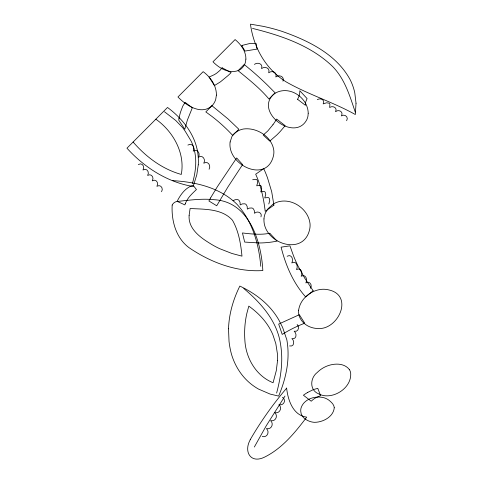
<?xml version="1.0" encoding="UTF-8"?>
<svg xmlns="http://www.w3.org/2000/svg" width="483" height="483" viewBox="0 0 483 483"><rect width="100%" height="100%" fill="white"/><g stroke="black" fill="none" stroke-linecap="round" stroke-linejoin="round"><path stroke-width="0.72" d="M260.965 216.879C262.674 212.635 257.276 210.497 254.481 213.287L254.312 210.648L253.4 208.891A3.013 2.874 13.8 0 0 251.939 207.992L249.427 208.088L247.344 209.097L247.169 206.452L246.264 204.695A3.013 2.874 13.8 0 0 244.803 203.802L242.285 203.898L240.202 204.901L240.027 202.262L239.121 200.505A3.013 2.874 13.8 0 0 237.66 199.612L235.149 199.702L233.066 200.711M282.96 81.15C284.813 76.501 279.077 74.291 275.817 76.96C277.677 72.305 271.935 70.101 268.681 72.77C270.534 68.115 264.799 65.911 261.538 68.574C263.398 63.919 257.656 61.715 254.396 64.384M276.62 393.071C279.959 380.447 282.307 367.412 281.625 354.311A99.154 94.62 13.8 0 0 280.526 344.065C277.151 321.086 260.923 302.859 243.74 288.472M192.409 183.468C195.53 172.703 197.034 161.129 194.353 150.104A48.958 46.718 13.8 0 0 191.226 141.265L186.203 132.885A47.811 45.625 13.8 0 0 182.556 127.572L175.758 120.49L164.486 111.766M209.085 169.243C211.246 165.572 207.913 160.555 203.784 163.2C205.951 159.529 202.612 154.512 198.489 157.156C200.65 153.485 197.318 148.468 193.194 151.113C195.355 147.442 192.023 142.425 187.899 145.069M346.643 120.72C348.955 117.134 344.741 113.553 341.384 115.896C343.914 111.808 338.692 108.977 335.516 111.688C337.846 107.745 332.672 105.3 329.647 107.486L329.931 104.25A2.198 2.095 13.8 0 0 328.941 103.145L326.538 102.801L323.169 103.893C325.5 99.945 320.326 97.506 317.301 99.691M161.539 191.745C163.755 188.503 160.622 183.884 156.903 186.305C159.112 183.063 155.979 178.444 152.26 180.859C154.475 177.623 151.342 173.005 147.623 175.42C149.833 172.183 146.699 167.565 142.98 169.98C145.196 166.744 142.062 162.119 138.343 164.54M310.497 288.339C312.712 285.097 309.579 280.478 305.86 282.893C307.822 279.566 305.63 273.626 301.175 276.234C303.143 272.907 300.945 266.96 296.496 269.574C298.458 266.248 296.266 260.301 291.81 262.915C293.779 259.582 291.581 253.641 287.131 256.25M250.266 439.741C243.571 451.412 250.399 463.897 264.225 457.286C282.06 448.61 294.98 432.659 306.705 417.143C293.006 415.458 287.88 399.9 286.618 388.078M268.783 203.977L269.774 200.693L269.303 198.398A2.198 2.095 13.8 0 0 268.113 197.499L264.756 197.915L265.747 194.637L265.282 192.343A2.198 2.095 13.8 0 0 264.086 191.443L260.735 191.86L261.72 188.575L261.255 186.287A2.198 2.095 13.8 0 0 260.065 185.387L256.708 185.798L257.699 182.52L257.228 180.225A2.198 2.095 13.8 0 0 256.038 179.326L252.681 179.742M254.336 447.023L266.314 425.668L284.988 396.03M262.239 436.56C267.135 437.918 270.075 431.85 266.411 428.578C271.313 429.936 274.247 423.869 270.583 420.596C275.485 421.961 278.425 415.887 274.755 412.621C279.657 413.979 282.597 407.906 278.933 404.639C283.666 406.082 286.775 400.015 282.489 397.274M289.607 345.937C294.346 347.072 294.829 340.938 291.895 338.583C296.634 339.724 297.117 333.59 294.183 331.235C298.379 332.37 299.865 326.997 297.13 324.491M172.6 180.636C195.633 181.94 220.127 187.531 237.002 204.327C252.392 221.123 258.912 244.054 260.778 266.308M252.512 28.4C281.311 35.567 310.877 45.529 332.678 66.563C344.82 78.964 349.861 96.051 355.24 112.08M297.576 99.299L305.413 105.312L305.419 102.613L307.085 98.58L299.822 90.732A17.352 16.555 13.8 0 1 297.54 99.275M155.84 119.186C173.089 131.346 185.327 153.008 181.288 174.435C162.252 169.147 145.884 156.818 133.109 142.02M304.713 323.187L299.333 314.705L278.679 324.087L282.217 334.423A128.997 123.093 13.8 0 1 304.731 323.218M349.517 369.761C343.914 362.135 332.105 363.258 324.51 367.183A29.898 28.527 13.8 0 0 317.234 372.478C310.068 377.863 309.301 390.228 318.611 393.82A17.183 16.398 13.8 0 0 323.906 395.631C336.645 397.581 351.95 386.454 350.658 372.888A11.689 11.157 13.8 0 0 349.517 369.761M250.2 439.705A376.142 358.929 13.8 0 1 286.673 388.121M189.119 215.418C188.135 227.861 198.791 236.398 208.264 242.321A89.983 85.865 13.8 0 0 219.554 248.636L231.906 253.466L241.983 256.147C240.788 243.806 238.699 231.152 232.474 220.248C222.011 208.505 204.484 209.332 190.103 208.511L189.119 215.418M356.031 103.229L355.325 114.519C333.01 102.052 308.287 94.553 286.093 81.862A73.331 69.975 13.8 0 1 273.728 72.124C260.705 59.439 252.832 42.063 250.46 24.15L262.909 26.293A175.788 167.746 13.8 0 1 281.311 31.129C307.9 40.331 336.458 54.084 350.29 79.967A57.96 55.31 13.8 0 1 354.77 92.73L356.031 103.229M263.972 218.92C262.68 243.257 304.338 257.56 309.796 228.646A20.872 19.912 13.8 0 0 309.989 223.351C308.214 209.296 292.927 198.314 279.047 201.622A20.437 19.501 13.8 0 0 273.016 204.206L267.932 208.807L265.553 212.659A19.356 18.469 13.8 0 0 263.972 218.92M228.519 328.802L229.033 341.457A92.265 88.039 13.8 0 0 231.387 353.906C234.466 364.568 240.305 374.488 248.576 381.938A54.597 52.098 13.8 0 0 258.502 389.069L270.075 394.056L278.637 396.096C284.716 381.618 288.719 365.963 287.983 350.157A88.504 84.453 13.8 0 0 286.854 339.863L282.597 327.383L278.679 319.661A73.923 70.536 13.8 0 0 271.078 308.993C262.577 299.092 251.577 291.629 239.846 286.075C233.241 299.351 228.996 313.932 228.519 328.802M334.266 407.755C333.439 416.853 322.916 422.305 314.596 422.323A16.253 15.51 13.8 0 1 310.062 421.49C305.467 420.035 300.939 416.612 300.77 411.401A11.212 10.698 13.8 0 1 301.06 407.978C303.934 398.819 315.604 395.372 324.147 397.799A16.024 15.293 13.8 0 1 328.754 400.069C331.175 402.031 334.067 404.404 334.266 407.755M298.639 310.183C297.733 318.17 303.988 325.174 311.324 327.389A20.238 19.314 13.8 0 0 317.47 328.476C338.094 330.632 354.437 295.276 328.5 289.842A21.663 20.672 13.8 0 0 322.01 289.293C310.931 290.126 300.148 298.923 298.639 310.183M172.177 205.052C171.314 220.634 175.878 237.877 188.913 247.586C210.467 262.341 236.386 272.255 262.83 270.558C261.285 241.313 249.15 201.483 214.114 199.702C201.767 198.38 189.408 200.173 177.146 201.477C174.985 201.683 173.168 203.162 172.177 205.052M308.214 113.209L307.985 115.926A15.891 15.166 13.8 0 1 306.681 119.893C294.66 142.31 254.686 112.322 273.251 94.686A17.249 16.458 13.8 0 1 278.268 91.758C292.088 86.777 307.979 98.828 308.214 113.209M277.55 360.572L276.288 370.66L273.082 382.735C255.942 375.901 245.63 357.734 244.845 339.809A99.45 94.903 13.8 0 1 246.831 313.467L248.805 306.113C256.527 311.656 263.519 318.394 268.584 326.49A60.188 57.435 13.8 0 1 272.925 334.87L275.823 343.655L277.483 354.202A63.587 60.677 13.8 0 1 277.55 360.572M230.119 141.96C226.883 165.174 267.522 184.452 273.62 155.091A18.529 17.684 13.8 0 0 273.783 150.189C271.838 136.538 256.588 127.15 243.42 129.015A18.71 17.853 13.8 0 0 237.57 131.165L235.776 132.33A14.273 13.621 13.8 0 0 231.925 136.562L230.119 141.96M198.265 164.842L196.798 174.774L193.152 186.51C167.353 182.242 144.302 167.39 126.969 148.19L167.516 107.461C183.425 119.216 196.847 136.574 198.205 156.933A61.021 58.226 13.8 0 1 198.265 164.842M216.408 95.085L215.72 99.377A16.959 16.187 13.8 0 1 212.58 105.125C202.166 115.944 186.13 105.584 177.961 96.968L203.15 71.665C210.546 77.093 216.541 85.612 216.408 95.085M245.901 59.107L245.292 62.724A13.922 13.289 13.8 0 1 242.587 67.457A12.063 11.514 13.8 0 1 238.415 70.494C229.184 73.99 219.3 68.351 212.979 61.794L235.1 39.576C240.92 44.376 246.034 51.24 245.901 59.107M178.976 118.77L178.764 120.152L184.802 129.239L187.35 120.152L192.325 107.794L185.14 102.384L182.779 106.121L180.582 111.953A61.969 59.131 13.8 0 0 179.519 115.998L178.976 118.77M185.357 203.566L184.886 204.907L177.134 201.333C180.57 194.522 185.478 187.645 193.109 185.291L196.436 189.523C192.131 193.653 187.482 197.825 185.357 203.566M210.516 198.006L208.916 200.982L216.71 205.776L227.94 186.933L242.617 164.6L236.664 157.953L217.477 186.529L210.516 198.006M222.089 67.795L220.091 70.276L217.024 72.885A33.049 31.54 13.8 0 1 214.229 74.714L209.061 77.093L214.44 85.576L220.471 81.832L227.988 75.626A108.12 103.175 13.8 0 0 231.158 72.577L222.089 67.795M272.931 124.747L267.799 130.953L263.211 135.077L269.78 141.108L276.711 135.077A104.129 99.365 13.8 0 0 280.689 130.959L285.139 125.677L276.644 119.059A76.586 73.084 13.8 0 1 272.931 124.747M244.229 64.499L238.089 70.669C248.884 79.52 259.939 88.262 268.953 99.009L275.099 92.833L267.848 85.515A340.787 325.192 13.8 0 0 252.168 71.122L244.229 64.499M211.965 105.747L205.818 111.917L211.796 116.312A163.846 156.347 13.8 0 1 229.92 132.469L232.703 135.415L238.85 129.245L228.067 118.951L211.965 105.747M313.123 290.748L305.709 296.93C293.121 282.972 285.67 265.203 281.094 247.163L289.945 245.847L293.592 256.038A146.053 139.37 13.8 0 0 298.379 266.731L304.749 278.208L313.123 290.748M273.909 205.136L265.221 211.337C263.658 198.64 261.08 185.889 255.67 174.218L263.742 168.633A139.472 133.091 13.8 0 1 267.51 177.835L271.688 191.697L273.909 205.136M307.768 392.377L306.856 392.921A60.737 57.954 13.8 0 0 303.402 395.215L311.239 401.228A22.46 21.433 13.8 0 1 316.015 397.642L320.579 395.631L317.784 388.338L313.364 389.6L307.768 392.377M242.72 45.257L241.669 45.607L245.038 51.059L257.047 49.097L256.219 43.615L250.526 43.325L242.72 45.257M269.798 233.253C260.79 235.064 251.486 234.044 242.448 232.951L244.676 242.08L259.486 242.979A89.838 85.726 13.8 0 0 274.718 241.56L277.067 241.108L269.798 233.253"/></g></svg>
